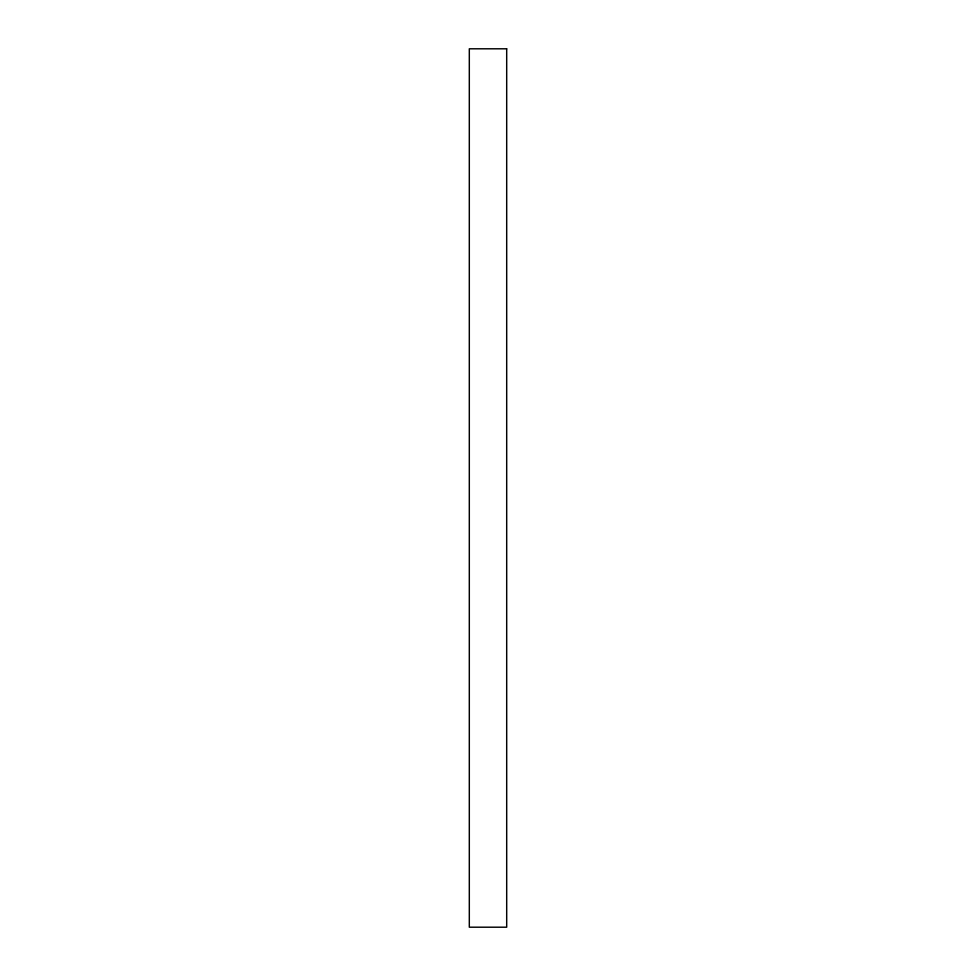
<?xml version="1.0" encoding="UTF-8"?>
<svg xmlns="http://www.w3.org/2000/svg" width="976" height="976" viewBox="0 0 976 976"><rect width="100%" height="100%" fill="white"/><g stroke="black" fill="none" stroke-linecap="round" stroke-linejoin="round"><path stroke-width="1.46" d="M506.69 48.8L469.31 48.8L469.31 927.2L506.69 927.2L506.69 48.8"/></g></svg>
